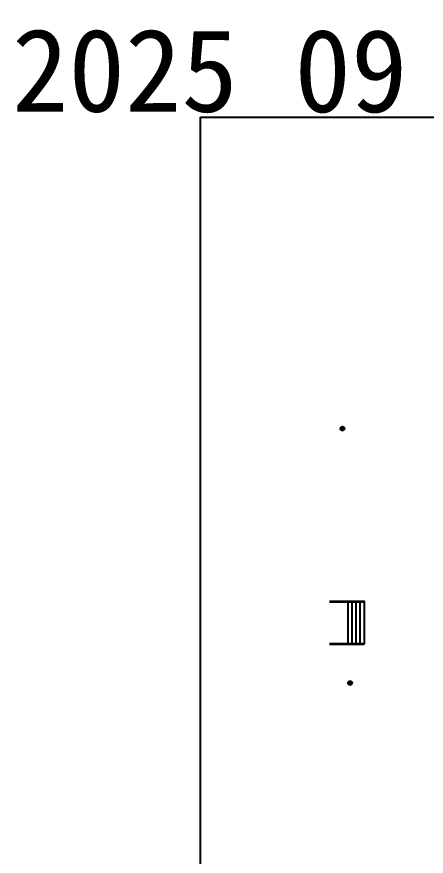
# Model space of a CAD drawing. Header units: millimetres. Extents: x 285006 to 3037698, y -2820855 to 192241.
# Drawn here: x 803270 to 834084, y -655776 to -592566 of the extents above; entities that cross this region are included whole.
import ezdxf
from ezdxf.enums import TextEntityAlignment as Align

# ---------------------------------------------------------------- set-up
doc = ezdxf.new("R2010")
doc.units = ezdxf.units.MM
for name, color, linetype in [('1#C-6F$0$文字图层', 7, 'Continuous'), ('1#C-6F$0$汇水面积', 3, 'Continuous'), ('___', 4, 'Continuous'), ('BS-STAIR', 30, 'Continuous'), ('FF-TEXT', 50, 'Continuous')]:
    doc.layers.add(name, color=color, linetype=linetype)
doc.styles.add('DIA', font='')
doc.styles.get('DIA').set_extended_font_data('SimSun')

# ---------------------------------------------------------------- blocks, each defined once
blk = doc.blocks.new('1#C-6F$0$DSADSAD')
at = {"layer": '1#C-6F$0$文字图层', "color": 6}
for p, q in [((7943089, -1493991), (7943089, -1494579)), ((7943165, -1493981), (7943165, -1494588)), ((7943241, -1493991), (7943241, -1494579))]:
    blk.add_line(p, q, dxfattribs=at)
blk.add_circle((7943165, -1494285), 304, dxfattribs=at)

msp = doc.modelspace()

# ---------------------------------------------------------------- linework, layer by layer
at = {"layer": '___'}
msp.add_lwpolyline([(817101.9, -600118.6), (893151.7, -600118.6), (893151.7, -686485), (817101.9, -686485)], close=True, dxfattribs=at)
at = {"layer": 'BS-STAIR'}
for p, q in [((828205.6, -639765.9, 0), (828205.5, -636615, 0)), ((828505.6, -639765.9, 0), (828505.5, -636615, 0)), ((828805.6, -639765.9, 0), (828805.5, -636615, 0)), ((829105.6, -639765.9, 0), (829105.5, -636615, 0)), ((826805.6, -639765.8, 0), (829405.6, -639765.9, 0)), ((826805.6, -639815.8, 0), (829405.6, -639815.9, 0))]:
    msp.add_line(p, q, dxfattribs=at)
at = {"layer": 'BS-STAIR', "elevation": 0}
for points in [[(826805.7, -636564.9), (829405.5, -636565), (829405.6, -639815.9)], [(826805.7, -636614.9), (829405.5, -636615)]]:
    msp.add_lwpolyline(points, dxfattribs=at)
msp.add_lwpolyline([(827624.7, -638190.4, 0, 0, 0), (828955.6, -638190.4, 120, 0, 0), (829405.6, -638190.4, 0, 0, 0)], format="xyseb", dxfattribs=at)

# ---------------------------------------------------------------- block references
at = {"layer": '1#C-6F$0$汇水面积', "xscale": 0.4999999999999999, "yscale": 0.4999999999999999, "zscale": 0.4999999999999999, "rotation": 359.999308721688}
for p in [(-3143793.5, 123616.9, 0), (-3143215.9, 104455.5, 0)]:
    msp.add_blockref('1#C-6F$0$DSADSAD', p, dxfattribs=at)

# ---------------------------------------------------------------- texts
at = {"layer": 'FF-TEXT', "color": 50, "style": 'DIA'}
msp.add_text('2025 09 13 方案三', height=6250, rotation=359.915172, dxfattribs=at).set_placement((839081.5, -596630.7, 0), align=Align.MIDDLE_CENTER)

doc.saveas('drawing.dxf')
